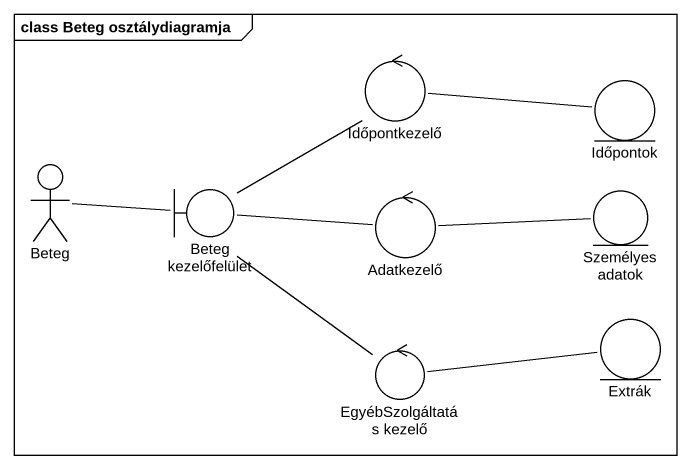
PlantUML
@startuml
mainframe class Beteg osztálydiagramja
control Időpontkezelő
entity Időpontok
actor Beteg
boundary "Beteg kezelőfelület" as Beteg_kezelőfelület
control Adatkezelő
entity "Személyes adatok" as Személyes_adatok
entity Extrák
control "EgyébSzolgáltatás kezelő" as EgyébSzolgáltatás_kezelő
Időpontkezelő -right- Időpontok
Beteg -right- Beteg_kezelőfelület
Beteg_kezelőfelület -up- Időpontkezelő
Beteg_kezelőfelület -right- Adatkezelő
Beteg_kezelőfelület -- EgyébSzolgáltatás_kezelő
Adatkezelő -right- Személyes_adatok
EgyébSzolgáltatás_kezelő -right- Extrák
@enduml
